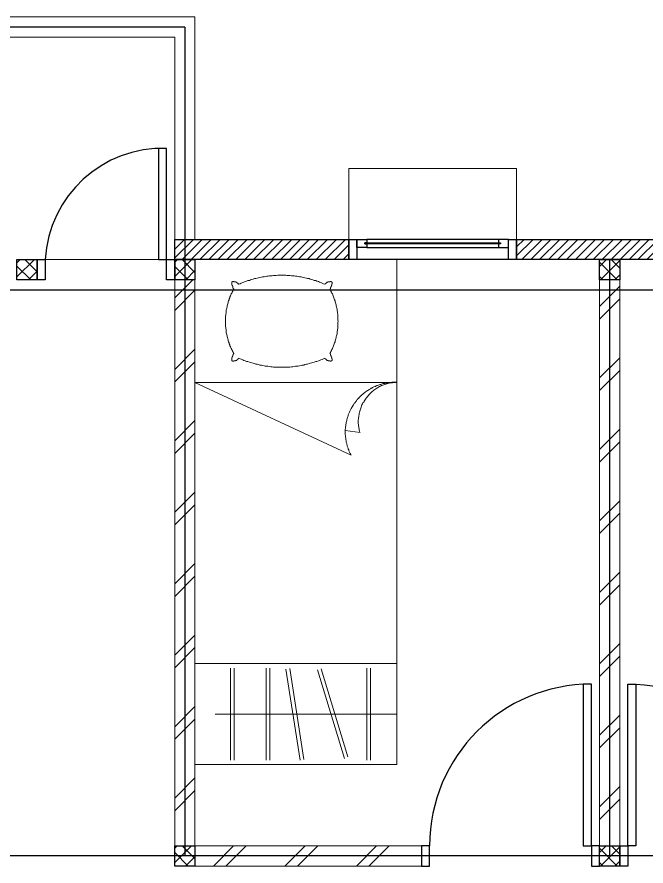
# Model space of a CAD drawing. Header units: millimetres. Extents: x -324 to 75, y -297 to 70.
# Drawn here: x -22.336 to -19.226, y 8.125 to 12.325 of the extents above; entities that cross this region are included whole.
import ezdxf

# ---------------------------------------------------------------- set-up
doc = ezdxf.new("R2010")
doc.units = ezdxf.units.MM
doc.layers.get('defpoints').update_dxf_attribs({"color": 1})
for name, color, linetype, lineweight in [('ars', 11, 'Continuous', 0), ('KOL', 1, 'Continuous', 30), ('KOLOM', 4, 'Continuous', 9), ('lan', 7, 'Continuous', 15), ('tem', 5, 'Continuous', 20)]:
    doc.layers.add(name, color=color, linetype=linetype, lineweight=lineweight)
doc.layers.add('as', color=1, linetype='Continuous', plot=False)
doc.layers.add('Kusen', color=30, linetype='Continuous')
pattern_1 = [(225, (-511.968732, 382.94913), (0.0220970869, -0.0220970869), [])]

# ---------------------------------------------------------------- blocks, each defined once
blk = doc.blocks.new('T. J2')
at = {"layer": 'Kusen'}
for p, q in [((-0.3692, 0.1), (0.2808, 0.1)), ((0.2808, 0.06), (-0.3692, 0.06)), ((-0.4192, 0), (0.3308, 0))]:
    blk.add_line(p, q, dxfattribs=at)
for points in [[(-0.4592, 0), (-0.4192, 0), (-0.4192, 0.1), (-0.4592, 0.1)], [(0.3308, 0), (0.3708, 0), (0.3708, 0.1), (0.3308, 0.1)]]:
    blk.add_lwpolyline(points, close=True, dxfattribs=at)
for points in [[(-0.3692, 0.0775), (-0.3692, 0.06), (-0.4192, 0.06), (-0.4192, 0.1), (-0.3692, 0.1), (-0.3692, 0.0825), (-0.3792, 0.0825), (-0.3792, 0.0775), (-0.3692, 0.0775)], [(0.2808, 0.0775), (0.2808, 0.06), (0.3308, 0.06), (0.3308, 0.1), (0.2808, 0.1), (0.2808, 0.0825), (0.2908, 0.0825), (0.2908, 0.0775), (0.2808, 0.0775)]]:
    blk.add_lwpolyline(points, dxfattribs=at)
at = {"layer": 'Kusen', "color": 141}
blk.add_lwpolyline([(-0.3792, 0.0775), (0.2908, 0.0775), (0.2908, 0.0825), (-0.3792, 0.0825)], close=True, dxfattribs=at)
blk = doc.blocks.new('P.80')
at = {"layer": 'Kusen'}
for points in [[(-69.8094, -74.8368), (-69.7694, -74.8368), (-69.7694, -74.0368), (-69.8094, -74.0368)], [(-70.6094, -74.9368), (-70.5694, -74.9368), (-70.5694, -74.8368), (-70.6094, -74.8368)], [(-69.7694, -74.9368), (-69.7294, -74.9368), (-69.7294, -74.8368), (-69.7694, -74.8368)]]:
    blk.add_lwpolyline(points, close=True, dxfattribs=at)
blk.add_arc((-69.7694, -74.8368), 0.8, 90, 180, dxfattribs=at)
blk = doc.blocks.new('K 10.10')
at = {"layer": 'ars'}
h = blk.add_hatch(dxfattribs=at)
h.set_pattern_fill('_USER', color=256, scale=0.05, angle=45, double=1, pattern_type=0)
h.set_pattern_definition([(45, (0, 0), (-0.035355339, 0.035355339), []), (135, (0, 0), (-0.035355339, -0.035355339), [])])
h.paths.add_polyline_path([(1560.5383, 1380.4069), (1560.6383, 1380.4069), (1560.6383, 1380.5069), (1560.5383, 1380.5069)])
at = {"layer": 'KOL'}
blk.add_lwpolyline([(1560.5383, 1380.4069), (1560.6383, 1380.4069), (1560.6383, 1380.5069), (1560.5383, 1380.5069)], close=True, dxfattribs=at)
blk = doc.blocks.new('P.60')
at = {"layer": 'Kusen'}
for points in [[(1472.8348, 997.5354), (1472.8748, 997.5354), (1472.8748, 997.4354), (1472.8348, 997.4354)], [(1473.4748, 997.5354), (1473.5148, 997.5354), (1473.5148, 997.4354), (1473.4748, 997.4354)], [(1472.8748, 996.8854), (1472.9148, 996.8854), (1472.9148, 997.4354), (1472.8748, 997.4354)]]:
    blk.add_lwpolyline(points, close=True, dxfattribs=at)
blk.add_arc((1472.8948, 997.4658), 0.5808, 268.0266, 356.9943, dxfattribs=at)
blk = doc.blocks.new('BED2')
blk.add_lwpolyline([(-0.4994, 1.9988), (0.4994, 1.9988), (0.4994, 0), (-0.4994, 0)], close=True)
for points in [[(0.4994, 1.9988), (0.4994, 0)], [(-0.1435, 1.8765), (-0.1435, 1.8765), (-0.1435, 1.8765), (-0.1447, 1.8765), (-0.1447, 1.8777), (-0.1447, 1.8789), (-0.1471, 1.8789), (-0.1471, 1.8814), (-0.1495, 1.8814), (-0.1495, 1.8826), (-0.1495, 1.8826), (-0.1495, 1.8838), (-0.1519, 1.8838), (-0.1519, 1.8862), (-0.1556, 1.8862), (-0.1556, 1.8874), (-0.158, 1.8874), (-0.158, 1.8886), (-0.1592, 1.8886), (-0.1592, 1.8886), (-0.1689, 1.8886), (-0.1689, 1.8898), (-0.1701, 1.8898), (-0.1701, 1.891), (-0.1737, 1.891), (-0.1737, 1.8898), (-0.1737, 1.8898), (-0.1737, 1.8886), (-0.1774, 1.8886), (-0.1774, 1.8886), (-0.1774, 1.8886), (-0.1774, 1.8862), (-0.1786, 1.8862), (-0.1786, 1.8789), (-0.1774, 1.8789), (-0.1774, 1.8765), (-0.1774, 1.8765), (-0.1774, 1.8729), (-0.1762, 1.8729), (-0.1762, 1.8705), (-0.1749, 1.8705), (-0.1749, 1.868), (-0.1737, 1.868), (-0.1737, 1.8668), (-0.1737, 1.8668), (-0.1737, 1.8632), (-0.1725, 1.8632), (-0.1725, 1.8608), (-0.1713, 1.8608), (-0.1713, 1.8571), (-0.1713, 1.8571), (-0.1713, 1.8559), (-0.1701, 1.8559), (-0.1701, 1.8547), (-0.1689, 1.8547), (-0.1689, 1.8523), (-0.1677, 1.8523)], [(0.2827, 1.8765), (0.2766, 1.8789), (0.2706, 1.8826), (0.2633, 1.885), (0.2573, 1.8874), (0.2512, 1.8898), (0.2439, 1.8923), (0.2379, 1.8947), (0.2306, 1.8959), (0.2246, 1.8983), (0.2185, 1.9007), (0.2113, 1.9019), (0.2052, 1.9044), (0.1979, 1.9056), (0.1919, 1.9068), (0.1846, 1.9092), (0.1786, 1.9104), (0.1713, 1.9116), (0.1653, 1.9128), (0.158, 1.914), (0.1519, 1.9153), (0.1447, 1.9165), (0.1374, 1.9165), (0.1314, 1.9177), (0.1241, 1.9189), (0.118, 1.9189), (0.1108, 1.9201), (0.1047, 1.9201), (0.0975, 1.9201), (0.0902, 1.9213), (0.0841, 1.9213), (0.0769, 1.9213), (0.0708, 1.9213), (0.0636, 1.9213), (0.0563, 1.9213), (0.0502, 1.9213), (0.043, 1.9201), (0.0369, 1.9201), (0.0297, 1.9201), (0.0224, 1.9189), (0.0163, 1.9189), (0.0091, 1.9177), (0.003, 1.9165), (-0.0042, 1.9165), (-0.0115, 1.9153), (-0.0176, 1.914), (-0.0248, 1.9128), (-0.0309, 1.9116), (-0.0381, 1.9104), (-0.0442, 1.9092), (-0.0515, 1.9068), (-0.0575, 1.9056), (-0.0648, 1.9044), (-0.0708, 1.9019), (-0.0781, 1.9007), (-0.0841, 1.8983), (-0.0902, 1.8959), (-0.0975, 1.8947), (-0.1035, 1.8923), (-0.1108, 1.8898), (-0.1168, 1.8874), (-0.1229, 1.885), (-0.1301, 1.8826), (-0.1362, 1.8789), (-0.1423, 1.8765)], [(0.3081, 1.8523), (0.3081, 1.8523), (0.3081, 1.8547), (0.3093, 1.8547), (0.3093, 1.8559), (0.3105, 1.8559), (0.3105, 1.8571), (0.3117, 1.8571), (0.3117, 1.8608), (0.3117, 1.8608), (0.3117, 1.8632), (0.313, 1.8632), (0.313, 1.8668), (0.3142, 1.8668), (0.3142, 1.868), (0.3142, 1.868), (0.3142, 1.8705), (0.3154, 1.8705), (0.3154, 1.8729), (0.3166, 1.8729), (0.3166, 1.8765), (0.3178, 1.8765), (0.3178, 1.8789), (0.3178, 1.8789), (0.3178, 1.8862), (0.3178, 1.8862), (0.3178, 1.8886), (0.3166, 1.8886), (0.3166, 1.8886), (0.3142, 1.8886), (0.3142, 1.8898), (0.313, 1.8898), (0.313, 1.891), (0.3093, 1.891), (0.3093, 1.8898), (0.3081, 1.8898), (0.3081, 1.8886), (0.2996, 1.8886), (0.2996, 1.8886), (0.2972, 1.8886), (0.2972, 1.8874), (0.296, 1.8874), (0.296, 1.8862), (0.2924, 1.8862), (0.2924, 1.8838), (0.29, 1.8838), (0.29, 1.8826), (0.2887, 1.8826), (0.2887, 1.8814), (0.2863, 1.8814), (0.2863, 1.8789), (0.2851, 1.8789), (0.2851, 1.8777), (0.2839, 1.8777), (0.2839, 1.8765), (0.2839, 1.8765), (0.2839, 1.8765), (0.2827, 1.8765)], [(-0.1677, 1.8523), (-0.1701, 1.8475), (-0.1725, 1.8426), (-0.1749, 1.8378), (-0.1774, 1.8329), (-0.1798, 1.8293), (-0.1822, 1.8245), (-0.1834, 1.8196), (-0.1858, 1.8148), (-0.187, 1.8099), (-0.1895, 1.8051), (-0.1907, 1.799), (-0.1931, 1.7942), (-0.1943, 1.7893), (-0.1955, 1.7845), (-0.1967, 1.7797), (-0.1979, 1.7748), (-0.1992, 1.77), (-0.2004, 1.7651), (-0.2016, 1.7591), (-0.2028, 1.7542), (-0.204, 1.7494), (-0.204, 1.7446), (-0.2052, 1.7397), (-0.2052, 1.7349), (-0.2064, 1.7288), (-0.2064, 1.724), (-0.2076, 1.7191), (-0.2076, 1.7143), (-0.2076, 1.7082), (-0.2076, 1.7034), (-0.2076, 1.6985), (-0.2088, 1.6937), (-0.2076, 1.6877), (-0.2076, 1.6828), (-0.2076, 1.678), (-0.2076, 1.6731), (-0.2076, 1.6683), (-0.2064, 1.6622), (-0.2064, 1.6574), (-0.2052, 1.6525), (-0.2052, 1.6477), (-0.204, 1.6429), (-0.204, 1.6368), (-0.2028, 1.632), (-0.2016, 1.6271), (-0.2004, 1.6223), (-0.1992, 1.6174), (-0.1979, 1.6126), (-0.1967, 1.6065), (-0.1955, 1.6017), (-0.1943, 1.5969), (-0.1931, 1.592), (-0.1907, 1.5872), (-0.1895, 1.5823), (-0.187, 1.5775), (-0.1858, 1.5726), (-0.1834, 1.5678), (-0.1822, 1.563), (-0.1798, 1.5581), (-0.1774, 1.5533), (-0.1749, 1.5484), (-0.1725, 1.5436), (-0.1701, 1.5387), (-0.1677, 1.5339)], [(0.3081, 1.5339), (0.3105, 1.5387), (0.313, 1.5436), (0.3154, 1.5484), (0.3178, 1.5533), (0.3202, 1.5581), (0.3226, 1.563), (0.3238, 1.5678), (0.3263, 1.5726), (0.3275, 1.5775), (0.3299, 1.5823), (0.3311, 1.5872), (0.3335, 1.592), (0.3347, 1.5969), (0.336, 1.6017), (0.3372, 1.6065), (0.3384, 1.6126), (0.3396, 1.6174), (0.3408, 1.6223), (0.342, 1.6271), (0.3432, 1.632), (0.3444, 1.6368), (0.3444, 1.6429), (0.3456, 1.6477), (0.3456, 1.6525), (0.3469, 1.6574), (0.3469, 1.6622), (0.3481, 1.6683), (0.3481, 1.6731), (0.3481, 1.678), (0.3481, 1.6828), (0.3493, 1.6889), (0.3493, 1.6937), (0.3493, 1.6985), (0.3481, 1.7034), (0.3481, 1.7082), (0.3481, 1.7143), (0.3481, 1.7191), (0.3469, 1.724), (0.3469, 1.7288), (0.3456, 1.7349), (0.3456, 1.7397), (0.3444, 1.7446), (0.3444, 1.7494), (0.3432, 1.7542), (0.342, 1.7591), (0.3408, 1.7651), (0.3396, 1.77), (0.3384, 1.7748), (0.3372, 1.7797), (0.336, 1.7845), (0.3347, 1.7893), (0.3335, 1.7942), (0.3311, 1.799), (0.3299, 1.8051), (0.3275, 1.8099), (0.3263, 1.8148), (0.3238, 1.8196), (0.3226, 1.8245), (0.3202, 1.8293), (0.3178, 1.8329), (0.3154, 1.8378), (0.313, 1.8426), (0.3105, 1.8475), (0.3081, 1.8523)], [(-0.1677, 1.5339), (-0.1689, 1.5339), (-0.1689, 1.5327), (-0.1701, 1.5327), (-0.1701, 1.5303), (-0.1713, 1.5303), (-0.1713, 1.5278), (-0.1713, 1.5278), (-0.1713, 1.5254), (-0.1725, 1.5254), (-0.1725, 1.523), (-0.1737, 1.523), (-0.1737, 1.5206), (-0.1737, 1.5206), (-0.1737, 1.5182), (-0.1749, 1.5182), (-0.1749, 1.5169), (-0.1762, 1.5169), (-0.1762, 1.5145), (-0.1774, 1.5145), (-0.1774, 1.5097), (-0.1774, 1.5097), (-0.1774, 1.5073), (-0.1786, 1.5073), (-0.1786, 1.5), (-0.1774, 1.5), (-0.1774, 1.4988), (-0.1774, 1.4988), (-0.1774, 1.4976), (-0.1737, 1.4976), (-0.1737, 1.4964), (-0.1737, 1.4964), (-0.1737, 1.4964), (-0.1701, 1.4964), (-0.1701, 1.4964), (-0.1689, 1.4964), (-0.1689, 1.4976), (-0.1592, 1.4976), (-0.1592, 1.4988), (-0.158, 1.4988), (-0.158, 1.5), (-0.1556, 1.5), (-0.1556, 1.5), (-0.1519, 1.5), (-0.1519, 1.5024), (-0.1495, 1.5024), (-0.1495, 1.5048), (-0.1495, 1.5048), (-0.1495, 1.5061), (-0.1471, 1.5061), (-0.1471, 1.5073), (-0.1447, 1.5073), (-0.1447, 1.5085), (-0.1447, 1.5085), (-0.1435, 1.5085), (-0.1435, 1.5097), (-0.1435, 1.5097)], [(0.2839, 1.5097), (0.2839, 1.5085), (0.2839, 1.5085), (0.2839, 1.5085), (0.2851, 1.5085), (0.2851, 1.5073), (0.2863, 1.5073), (0.2863, 1.5061), (0.2887, 1.5061), (0.2887, 1.5048), (0.29, 1.5048), (0.29, 1.5024), (0.2924, 1.5024), (0.2924, 1.5), (0.296, 1.5), (0.296, 1.5), (0.2972, 1.5), (0.2972, 1.4988), (0.2996, 1.4988), (0.2996, 1.4976), (0.3081, 1.4976), (0.3081, 1.4964), (0.3093, 1.4964), (0.3093, 1.4964), (0.313, 1.4964), (0.313, 1.4964), (0.3142, 1.4964), (0.3142, 1.4976), (0.3166, 1.4976), (0.3166, 1.4988), (0.3178, 1.4988), (0.3178, 1.5), (0.3178, 1.5), (0.3178, 1.5073), (0.3178, 1.5073), (0.3178, 1.5097), (0.3166, 1.5097), (0.3166, 1.5145), (0.3154, 1.5145), (0.3154, 1.5169), (0.3142, 1.5169), (0.3142, 1.5182), (0.3142, 1.5182), (0.3142, 1.5206), (0.313, 1.5206), (0.313, 1.523), (0.3117, 1.523), (0.3117, 1.5254), (0.3117, 1.5254), (0.3117, 1.5278), (0.3105, 1.5278), (0.3105, 1.5303), (0.3093, 1.5303), (0.3093, 1.5327), (0.3081, 1.5327), (0.3081, 1.5339), (0.3081, 1.5339)], [(-0.1423, 1.5109), (-0.1362, 1.5085), (-0.1289, 1.5048), (-0.1229, 1.5024), (-0.1168, 1.5), (-0.1108, 1.4976), (-0.1035, 1.4952), (-0.0975, 1.4939), (-0.0902, 1.4915), (-0.0841, 1.4891), (-0.0781, 1.4879), (-0.0708, 1.4855), (-0.0648, 1.4843), (-0.0575, 1.4818), (-0.0515, 1.4806), (-0.0442, 1.4794), (-0.0381, 1.477), (-0.0309, 1.4758), (-0.0248, 1.4746), (-0.0176, 1.4734), (-0.0115, 1.4722), (-0.0042, 1.4722), (0.003, 1.4709), (0.0091, 1.4697), (0.0163, 1.4685), (0.0224, 1.4685), (0.0297, 1.4673), (0.0369, 1.4673), (0.043, 1.4673), (0.0502, 1.4661), (0.0563, 1.4661), (0.0636, 1.4661), (0.0708, 1.4661), (0.0769, 1.4661), (0.0841, 1.4661), (0.0902, 1.4661), (0.0975, 1.4673), (0.1047, 1.4673), (0.1108, 1.4673), (0.118, 1.4685), (0.1241, 1.4685), (0.1314, 1.4697), (0.1386, 1.4709), (0.1447, 1.4722), (0.1519, 1.4722), (0.158, 1.4734), (0.1653, 1.4746), (0.1713, 1.4758), (0.1786, 1.477), (0.1846, 1.4794), (0.1919, 1.4806), (0.1979, 1.4818), (0.2052, 1.4843), (0.2113, 1.4855), (0.2185, 1.4879), (0.2246, 1.4891), (0.2306, 1.4915), (0.2379, 1.4939), (0.2439, 1.4952), (0.2512, 1.4976), (0.2573, 1.5), (0.2633, 1.5024), (0.2706, 1.5061), (0.2766, 1.5085), (0.2827, 1.5109)], [(0.2827, 1.5097), (0.2839, 1.5097)], [(-0.3154, 1.1441), (-0.3142, 1.1501), (-0.313, 1.155), (-0.3117, 1.161), (-0.3105, 1.1659), (-0.3105, 1.1719), (-0.3093, 1.1768), (-0.3093, 1.1828), (-0.3081, 1.1877), (-0.3081, 1.1937), (-0.3081, 1.1998), (-0.3081, 1.2046), (-0.3093, 1.2107), (-0.3093, 1.2155), (-0.3105, 1.2215), (-0.3105, 1.2264), (-0.3117, 1.2324), (-0.313, 1.2373), (-0.3142, 1.2433), (-0.3154, 1.2482), (-0.3166, 1.253), (-0.319, 1.2591), (-0.3202, 1.2639), (-0.3226, 1.2688), (-0.3238, 1.2748), (-0.3263, 1.2797), (-0.3287, 1.2845), (-0.3311, 1.2893), (-0.3347, 1.2942), (-0.3372, 1.299), (-0.3396, 1.3039), (-0.3432, 1.3087), (-0.3469, 1.3136), (-0.3505, 1.3172), (-0.3541, 1.322), (-0.3577, 1.3257), (-0.3614, 1.3305), (-0.365, 1.3341), (-0.3686, 1.3378), (-0.3735, 1.3426), (-0.3771, 1.3462), (-0.3808, 1.3499), (-0.3856, 1.3523), (-0.3904, 1.3559), (-0.3953, 1.3596), (-0.3989, 1.362), (-0.4038, 1.3644), (-0.4086, 1.368), (-0.4134, 1.3705), (-0.4183, 1.3729), (-0.4231, 1.3753), (-0.4292, 1.3777), (-0.434, 1.3789), (-0.4389, 1.3814), (-0.4437, 1.3826), (-0.4498, 1.385), (-0.4546, 1.3862), (-0.4607, 1.3874), (-0.4655, 1.3886), (-0.4715, 1.3898), (-0.4764, 1.3898), (-0.4824, 1.391), (-0.4873, 1.391), (-0.4933, 1.3923), (-0.4994, 1.3923)], [(-0.2718, 1.0315), (-0.2706, 1.0351), (-0.2682, 1.0387), (-0.2669, 1.0424), (-0.2645, 1.046), (-0.2633, 1.0496), (-0.2621, 1.0533), (-0.2609, 1.0581), (-0.2585, 1.0617), (-0.2573, 1.0654), (-0.2561, 1.069), (-0.2548, 1.0726), (-0.2536, 1.0763), (-0.2524, 1.0811), (-0.2512, 1.0847), (-0.2512, 1.0884), (-0.25, 1.092), (-0.2488, 1.0956), (-0.2488, 1.1005), (-0.2476, 1.1041), (-0.2464, 1.1077), (-0.2464, 1.1114), (-0.2464, 1.1162), (-0.2452, 1.1199), (-0.2452, 1.1235), (-0.2452, 1.1283), (-0.2439, 1.132), (-0.2439, 1.1356), (-0.2439, 1.1392), (-0.2439, 1.1441), (-0.2439, 1.1477), (-0.2439, 1.1513), (-0.2439, 1.1562), (-0.2439, 1.1598), (-0.2452, 1.1634), (-0.2452, 1.1671), (-0.2452, 1.1719), (-0.2464, 1.1755), (-0.2464, 1.1792), (-0.2464, 1.1828), (-0.2476, 1.1877), (-0.2488, 1.1913), (-0.2488, 1.1949), (-0.25, 1.1985), (-0.2512, 1.2034), (-0.2512, 1.207), (-0.2524, 1.2107), (-0.2536, 1.2143), (-0.2548, 1.2179), (-0.2561, 1.2228), (-0.2573, 1.2264), (-0.2585, 1.23), (-0.2597, 1.2337), (-0.2621, 1.2373), (-0.2633, 1.2409), (-0.2645, 1.2446), (-0.2657, 1.2482), (-0.2682, 1.2518), (-0.2694, 1.2554), (-0.2718, 1.2591), (-0.273, 1.2627), (-0.2754, 1.2663), (-0.2778, 1.27), (-0.2803, 1.2736), (-0.2815, 1.2772), (-0.2839, 1.2809), (-0.2863, 1.2845), (-0.2887, 1.2869), (-0.2912, 1.2906), (-0.2936, 1.2942), (-0.296, 1.2966), (-0.2984, 1.3002), (-0.3008, 1.3039), (-0.3033, 1.3063), (-0.3057, 1.3099), (-0.3093, 1.3123), (-0.3117, 1.316), (-0.3142, 1.3184), (-0.3178, 1.3208), (-0.3202, 1.3245), (-0.3226, 1.3269), (-0.3263, 1.3293), (-0.3287, 1.3317), (-0.3323, 1.3354), (-0.3347, 1.3378), (-0.3384, 1.3402), (-0.342, 1.3426), (-0.3444, 1.345), (-0.3481, 1.3475), (-0.3517, 1.3487), (-0.3541, 1.3511), (-0.3577, 1.3535), (-0.3614, 1.3559), (-0.365, 1.3584), (-0.3686, 1.3596), (-0.3711, 1.362), (-0.3747, 1.3632), (-0.3783, 1.3656), (-0.382, 1.3668), (-0.3856, 1.3692), (-0.3892, 1.3705), (-0.3929, 1.3717), (-0.3965, 1.3741), (-0.4001, 1.3753), (-0.4038, 1.3765), (-0.4074, 1.3777), (-0.411, 1.3789), (-0.4159, 1.3801), (-0.4195, 1.3814), (-0.4231, 1.3826), (-0.4268, 1.3838), (-0.4304, 1.385), (-0.4352, 1.3862), (-0.4389, 1.3862), (-0.4425, 1.3874), (-0.4461, 1.3886), (-0.451, 1.3886), (-0.4546, 1.3898), (-0.4582, 1.3898), (-0.4619, 1.391), (-0.4667, 1.391), (-0.4703, 1.391), (-0.474, 1.3923), (-0.4788, 1.3923), (-0.4824, 1.3923), (-0.4873, 1.3923), (-0.4909, 1.3923), (-0.4946, 1.3923), (-0.4994, 1.3923)], [(-0.4994, 1.391), (0.4994, 1.391)], [(0.4994, 1.391), (-0.273, 1.0315)], [(-0.2439, 1.1538), (-0.3166, 1.1441)], [(-0.4994, 0), (0.4994, 0)], [(0.4994, -0.4988), (-0.4994, -0.4988), (-0.4994, 0), (0.4994, 0), (0.4994, -0.4988)], [(-0.3686, -0.0218), (-0.3686, -0.477)], [(-0.3505, -0.477), (-0.3505, -0.0218)], [(-0.1241, -0.0254), (-0.2561, -0.4613)], [(-0.2391, -0.4685), (-0.1071, -0.0315)], [(0.0309, -0.0242), (-0.0381, -0.4746)], [(-0.02, -0.477), (0.0502, -0.0266)], [(0.1289, -0.0218), (0.1289, -0.477)], [(0.1471, -0.477), (0.1471, -0.0218)], [(0.3057, -0.0218), (0.3057, -0.477)], [(0.3238, -0.477), (0.3238, -0.0218)], [(0.4001, -0.2494), (-0.4994, -0.2494)]]:
    blk.add_lwpolyline(points)
blk = doc.blocks.new('typikal-1a')
at = {"layer": 'as'}
for p, q in [((0, 2.8), (6.2, 2.8)), ((2.5, -0.15), (2.5, 2.8)), ((4.6, -1.3), (4.6, 2.8)), ((4.6, -1.3), (6.2, -1.3))]:
    blk.add_line(p, q, dxfattribs=at)
at = {"layer": 'KOL'}
for points in [[(2.035, -0.15), (2.96, -0.15), (2.96, -0.25), (2.035, -0.25)], [(3.79, -0.15), (4.65, -0.15), (4.65, -0.25), (3.79, -0.25)]]:
    blk.add_lwpolyline(points, close=True, dxfattribs=at)
at = {"layer": 'lan'}
for p, q in [((4.73, -0.15), (5.29, -0.15)), ((4.55, -0.25), (4.55, -1.35)), ((4.65, -0.25), (4.65, -1.25)), ((4.65, -1.25), (6.15, -1.25)), ((4.55, -1.35), (6.2, -1.35))]:
    blk.add_line(p, q, dxfattribs=at)
at = {"layer": 'tem'}
for points in [[(4.55, 2.75), (3.43, 2.75), (3.43, 2.85), (4.55, 2.85)], [(2.45, 2.75), (2.55, 2.75), (2.55, -0.05), (2.45, -0.05)], [(4.55, 2.75), (4.65, 2.75), (4.65, -0.05), (4.55, -0.05)]]:
    blk.add_lwpolyline(points, close=True, dxfattribs=at)
at = {"layer": 'ars', "xscale": -1, "rotation": 180}
blk.add_blockref('BED2', (4.0506, 1.8488), dxfattribs=at)
at = {"layer": 'KOLOM', "extrusion": (0, 0, -1), "zscale": -1}
for p in [(-1563.0883, -1377.6569), (-1565.1883, -1377.6569), (-1563.0883, -1380.5569), (-1565.1883, -1380.5569), (-1565.9683, -1380.5569)]:
    blk.add_blockref('K 10.10', p, dxfattribs=at)
at = {"layer": 'Kusen', "xscale": -1, "rotation": 180}
for name, p in [('P.80', (72.1794, -72.0868)), ('T. J2', (3.4192, -0.15))]:
    blk.add_blockref(name, p, dxfattribs=at)
at = {"layer": 'Kusen', "rotation": 180}
blk.add_blockref('P.80', (-67.1794, -72.0868), dxfattribs=at)
at = {"layer": 'Kusen'}
blk.add_blockref('P.60', (-1468.1848, -997.5854), dxfattribs=at)
blk = doc.blocks.new('A-2')
at = {"layer": 'ars'}
h = blk.add_hatch(dxfattribs=at)
h.set_pattern_fill('ANSI31', color=256, scale=0.25, angle=180, style=0)
h.set_pattern_definition(pattern_1)
h.paths.add_polyline_path([(31.92, 13.3695), (31.06, 13.3695), (31.06, 13.4695), (31.92, 13.4695)])
h = blk.add_hatch(dxfattribs=at)
h.set_pattern_fill('ANSI31', color=256, scale=0.25, angle=180, style=0)
h.set_pattern_definition(pattern_1)
h.paths.add_polyline_path([(33.675, 13.3695), (32.75, 13.3695), (32.75, 13.4695), (33.675, 13.4695)])
h = blk.add_hatch(dxfattribs=at)
h.set_pattern_fill('TEMBOK', color=256, scale=0.25)
h.set_pattern_definition([(45, (70.2438, -0.8551), (-0.1767767, 0.1767767), []), (45, (70.3063, -0.8551), (-0.1767767, 0.1767767), [])])
h.paths.add_polyline_path([(31.06, 10.4695), (31.16, 10.4695), (31.16, 13.2695), (31.06, 13.2695)])
h = blk.add_hatch(dxfattribs=at)
h.set_pattern_fill('TEMBOK', color=256, scale=0.25)
h.set_pattern_definition([(45, (68.1438, -0.8551), (-0.1767767, 0.1767767), []), (45, (68.2063, -0.8551), (-0.1767767, 0.1767767), [])])
h.paths.add_polyline_path([(33.16, 10.4695), (33.26, 10.4695), (33.26, 13.2695), (33.16, 13.2695)])
h = blk.add_hatch(dxfattribs=at)
h.set_pattern_fill('TEMBOK', color=256, scale=0.25)
h.set_pattern_definition([(45, (71.1238, -0.8551), (-0.1767767, 0.1767767), []), (45, (71.1863, -0.8551), (-0.1767767, 0.1767767), [])])
h.paths.add_polyline_path([(32.28, 10.3695), (31.16, 10.3695), (31.16, 10.4695), (32.28, 10.4695)])
at = {"layer": 'as'}
blk.add_line((-32.49, 13.2195), (41.91, 13.2195), dxfattribs=at)
at = {"layer": 'lan'}
for p, q in [((31.92, 13.4695), (31.92, 13.8195)), ((31.92, 13.8195), (32.75, 13.8195)), ((32.75, 13.4695), (32.75, 13.8195))]:
    blk.add_line(p, q, dxfattribs=at)
at = {"layer": 'lan', "rotation": 180}
blk.add_blockref('typikal-1a', (35.71, 13.2195), dxfattribs=at)

msp = doc.modelspace()

# ---------------------------------------------------------------- block references
at = {"layer": 'defpoints'}
msp.add_blockref('A-2', (-52.6163, -2.2441), dxfattribs=at)

doc.saveas('drawing.dxf')
